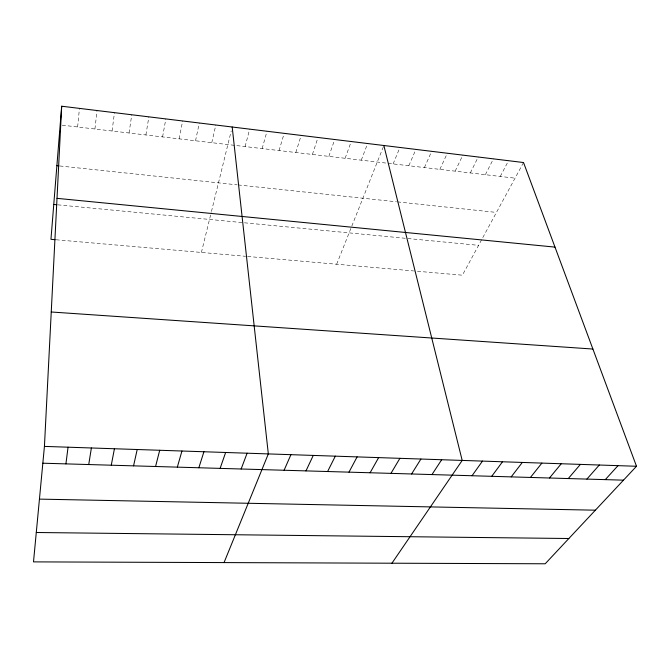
<?xml version="1.0" encoding="UTF-8"?>
<svg xmlns="http://www.w3.org/2000/svg" width="670" height="670" viewBox="0 0 670 670"><rect width="100%" height="100%" fill="white"/><g stroke="black" fill="none" stroke-linecap="round" stroke-linejoin="round"><path stroke-width="0.5" stroke-dasharray="3.35 2.51" d="M77.628 126.973L79.445 108.381M94.931 129L97.041 110.525M112.066 131.002L114.47 112.652M129.059 132.995L131.747 114.763M145.892 134.963L148.866 116.848M162.584 136.915L165.833 118.917M179.125 138.849L182.642 120.969M195.523 140.775L199.308 122.995M211.77 142.677L215.824 125.014M201.41 252.439L211.209 212.499M211.452 211.511L231.234 130.91M245.103 146.571L249.684 129.142M262.163 148.573L267.012 131.253M279.063 150.549L284.172 133.347M295.813 152.509L301.173 135.424M312.404 154.452L318.016 137.476M328.844 156.378L334.707 139.511M345.134 158.279L351.239 141.529M361.281 160.172L367.621 143.522M336.65 264.231L383.491 146.42M393.131 163.899L399.94 147.467M408.851 165.741L415.877 149.41M424.42 167.559L431.673 151.336M439.855 169.368L447.326 153.246M455.165 171.16L462.836 155.13M470.332 172.935L478.213 157.006M485.365 174.694L493.447 158.865M500.264 176.436L508.555 160.708M523.53 162.534L462.392 275.194L414.546 271.023M56.154 239.776L245.572 256.292M247.615 256.468L413.549 270.931M57.804 204.836L405.777 238.327M407.846 238.528L478.589 245.337M59.856 165.976L237.172 184.845M238.202 184.954L396.489 201.796M397.494 201.896L496.453 212.423M62.226 125.173L515.046 178.17"/><path stroke-width="1" d="M44.429 446.404L61.682 106.22L523.53 162.534L636.5 466.27L545.196 563.78L33.5 561.879L44.429 446.404L636.5 466.27M61.682 106.22L50.954 239.324L55.116 239.692M65.92 463.883L68.047 447.2M88.733 464.544L91.38 447.979M111.27 465.206L114.428 448.758M133.556 465.851L137.199 449.52M155.574 466.496L159.703 450.274M177.332 467.132L181.947 451.019M198.848 467.76L203.923 451.756M220.12 468.38L225.639 452.484M241.141 469L247.104 453.205M224.048 562.582L268.327 453.917L232.189 127.007M284.088 470.248L290.931 454.679M305.981 470.893L313.259 455.424M327.605 471.521L335.318 456.169M348.978 472.149L357.11 456.898M370.091 472.76L378.634 457.618M390.962 473.372L399.898 458.33M411.589 473.975L420.911 459.042M431.974 474.569L441.672 459.737M391.925 563.21L462.191 460.424L383.851 145.499M472.04 475.742L482.467 461.102M491.73 476.311L502.508 461.781M511.193 476.881L522.315 462.442M530.439 477.442L541.896 463.096M549.467 478.003L561.251 463.749M568.286 478.548L580.388 464.394M586.895 479.092L599.298 465.022M605.295 479.628L618.008 465.65M36.281 532.499L568.855 538.513M39.438 499.117L595.379 510.188M42.838 463.205L623.494 480.164M51.247 311.994L592.891 349.036M53.768 204.442L56.799 204.735M57.009 198.345L554.986 247.113M56.891 165.666L58.868 165.875"/></g></svg>
